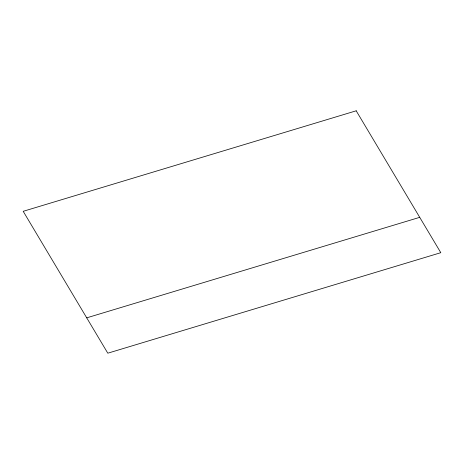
<?xml version="1.0" encoding="UTF-8"?>
<svg xmlns="http://www.w3.org/2000/svg" width="464" height="464" viewBox="0 0 464 464"><rect width="100%" height="100%" fill="white"/><g stroke="black" fill="none" stroke-linecap="round" stroke-linejoin="round"><path stroke-width="0.7" d="M86.722 317.846L419.723 217.338M356.201 110.803L23.2 211.311L107.799 353.197L440.8 252.689L356.201 110.803"/></g></svg>
